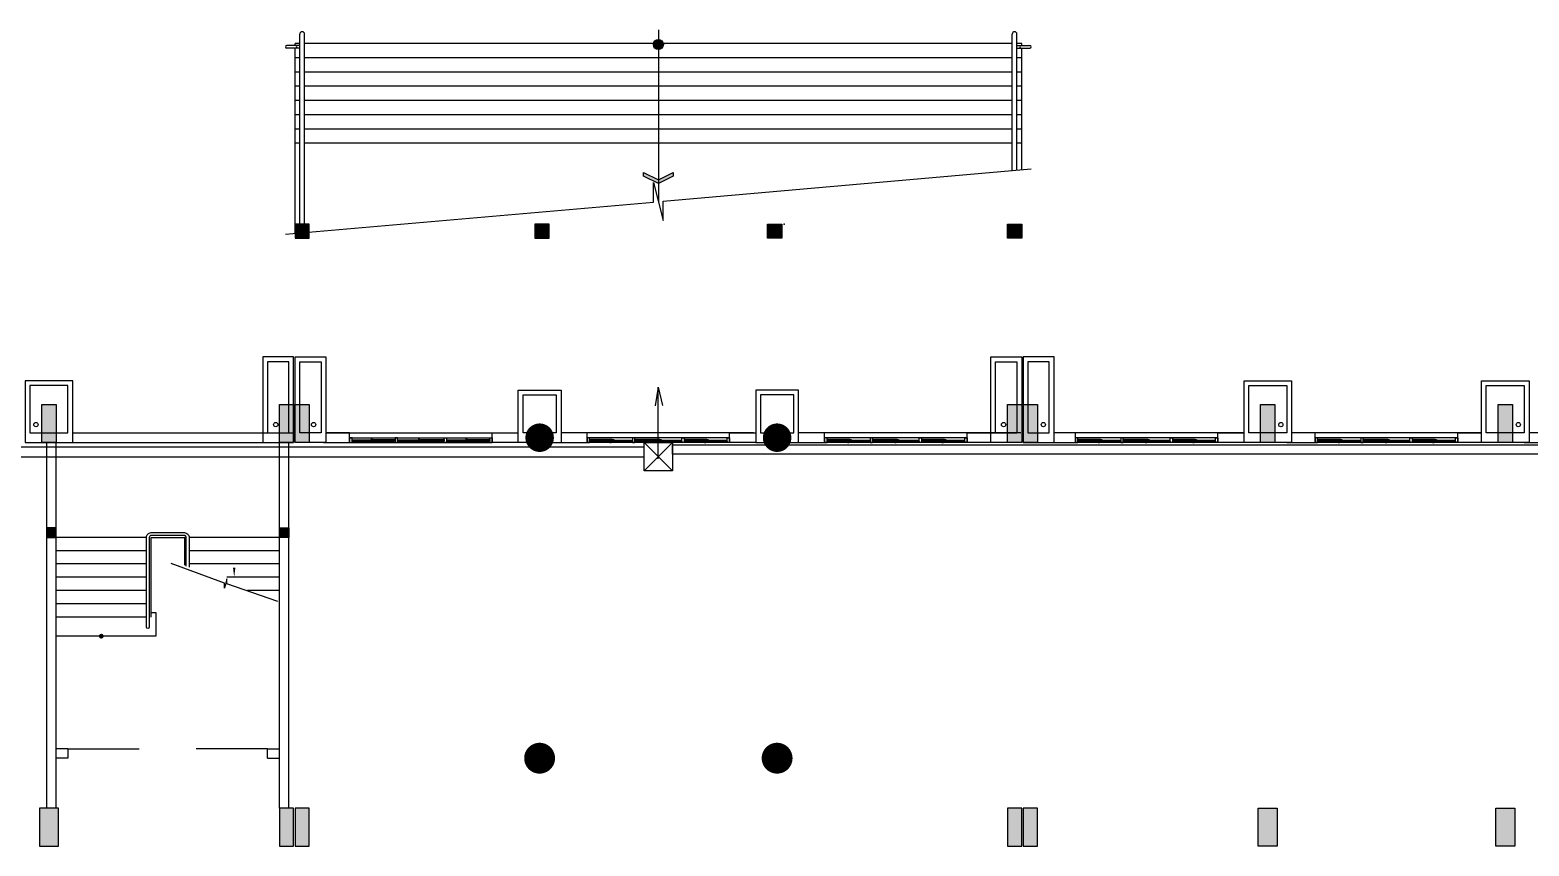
# Model space of a CAD drawing. Header units: millimetres. Extents: x -9574 to 115615, y -25569 to 161230.
# Drawn here: x 19600 to 51160, y 77730 to 94917 of the extents above; entities that cross this region are included whole.
import ezdxf

# ---------------------------------------------------------------- set-up
doc = ezdxf.new("R2010")
doc.units = ezdxf.units.MM
doc.linetypes.add('TT T1$0$HIDDEN', pattern=[0.375, 0.25, -0.125])
for name, color, linetype in [('cot TT T1$0$COT1', 7, 'Continuous'), ('cot TT T1$0$COTPHU7', 7, 'Continuous'), ('TT T1$0$7', 1, 'Continuous'), ('TT T1$0$COTPHU7', 7, 'Continuous'), ('TT T1$0$CUA3', 3, 'Continuous'), ('TT T1$0$DODOC2', 7, 'Continuous'), ('TT T1$0$KHUATNGAN', 2, 'TT T1$0$HIDDEN'), ('TT T1$0$NETCAT8', 8, 'Continuous'), ('TT T1$0$TAYVIN31', 31, 'Continuous'), ('TT T1$0$THAY55', 55, 'Continuous'), ('TT T1$0$TUONG6', 6, 'Continuous'), ('TT T1$0$VACH121', 121, 'Continuous')]:
    doc.layers.add(name, color=color, linetype=linetype)
doc.linetypes.add('TT T1$0$ZIGZAG', pattern='A,0.0001,-0.2,[131,ltypeshp.shx,S=0.2,R=0,X=-0.2,Y=0],-0.4,[131,ltypeshp.shx,S=0.2,R=180,X=0.2,Y=0],-0.2', length=0.8001)

# ---------------------------------------------------------------- blocks, each defined once
blk = doc.blocks.new('TT T1$0$Cotvuong')
blk.add_hatch(color=256).paths.add_polyline_path([(50, 50), (-50, 50), (-50, -50), (50, -50)])
blk.add_lwpolyline([(-50, -50), (50, -50), (50, 50), (-50, 50)], close=True)
blk.add_point((0, 0))
blk = doc.blocks.new('TT T1')
at = {"layer": 'TT T1$0$NETCAT8'}
h = blk.add_hatch(color=256, dxfattribs=at)
h.paths.add_polyline_path([(32830.1, 94505.1, 0.4137472), (32935.2, 94610.1, 0.0007963), (32830.1, 94610.2)])
h.paths.add_polyline_path([(32755.8, 94535.9, 0.1989124), (32830.1, 94505.1), (32830.1, 94610.2, 0.0007963), (32725, 94610.1, 0.1984985)])
h.paths.add_polyline_path([(32830.1, 94610.2), (32830.1, 94715.3, 0.4146801), (32725, 94610.1, -0.0007963)])
h.paths.add_polyline_path([(32830.1, 94610.2, -0.0007963), (32935.2, 94610.1, 0.1993263), (32904.4, 94684.5, 0.1989124), (32830.1, 94715.3)])
blk.add_hatch(color=256, dxfattribs=at).paths.add_polyline_path([(32830.1, 91682.4), (33144.1, 91839.4), (33144.1, 91917.9), (32830.1, 91760.9), (32516.1, 91917.9), (32516.1, 91839.4)])
at = {"layer": 'TT T1$0$7', "ltscale": 2}
for p, q in [((32827.6, 87394.6), (32760.5, 86997.8)), ((32827.6, 85881.6), (32827.6, 87394.6)), ((32827.6, 87394.6), (32915.5, 87008.7))]:
    blk.add_line(p, q, dxfattribs=at)
at = {"layer": 'TT T1$0$CUA3'}
for p, q in [((26330.1, 86430.2), (29330.1, 86430.2)), ((26330.1, 86330.2), (29330.1, 86330.2)), ((26330.1, 86230.2), (29330.1, 86230.2)), ((26778.9, 86280.2), (26380.1, 86280.2)), ((26828.9, 86245.2), (26410.1, 86245.2)), ((27257.7, 86280.2), (26808.9, 86280.2)), ((26858.9, 86245.2), (27287.7, 86245.2)), ((27774.6, 86280.2), (27337.7, 86280.2)), ((27824.6, 86245.2), (27367.7, 86245.2)), ((28292.4, 86280.2), (27804.6, 86280.2)), ((27854.6, 86245.2), (28322.4, 86245.2)), ((28771.2, 86280.2), (28372.4, 86280.2)), ((28821.2, 86245.2), (28402.4, 86245.2)), ((29250.1, 86280.2), (28801.2, 86280.2)), ((28851.2, 86245.2), (29280.1, 86245.2)), ((34330.1, 86430.2), (31330.1, 86430.2)), ((34330.1, 86330.2), (31330.1, 86330.2)), ((34330.1, 86230.2), (31330.1, 86230.2)), ((31808.9, 86245.2), (31380.1, 86245.2)), ((31410.1, 86280.2), (31858.9, 86280.2)), ((31838.9, 86245.2), (32257.7, 86245.2)), ((31888.9, 86280.2), (32287.7, 86280.2)), ((32805.6, 86245.2), (32337.7, 86245.2)), ((32367.7, 86280.2), (32855.6, 86280.2)), ((32835.6, 86245.2), (33292.4, 86245.2)), ((32885.6, 86280.2), (33322.4, 86280.2)), ((33801.2, 86245.2), (33372.4, 86245.2)), ((33402.4, 86280.2), (33851.2, 86280.2)), ((33831.2, 86245.2), (34250.1, 86245.2)), ((33881.2, 86280.2), (34280.1, 86280.2)), ((39330.1, 86430.2), (36330.1, 86430.2)), ((39330.1, 86330.2), (36330.1, 86330.2)), ((39330.1, 86230.2), (36330.1, 86230.2)), ((36808.9, 86245.2), (36380.1, 86245.2)), ((36410.1, 86280.2), (36858.9, 86280.2)), ((36838.9, 86245.2), (37257.7, 86245.2)), ((36888.9, 86280.2), (37287.7, 86280.2)), ((37805.6, 86245.2), (37337.7, 86245.2)), ((37367.7, 86280.2), (37855.6, 86280.2)), ((37835.6, 86245.2), (38292.4, 86245.2)), ((37885.6, 86280.2), (38322.4, 86280.2)), ((38801.2, 86245.2), (38372.4, 86245.2)), ((38402.4, 86280.2), (38851.2, 86280.2)), ((38831.2, 86245.2), (39250.1, 86245.2)), ((38881.2, 86280.2), (39280.1, 86280.2)), ((44610.1, 86430.2), (41610.1, 86430.2)), ((44610.1, 86330.2), (41610.1, 86330.2)), ((44610.1, 86230.2), (41610.1, 86230.2)), ((42088.9, 86245.2), (41660.1, 86245.2)), ((41690.1, 86280.2), (42138.9, 86280.2)), ((42118.9, 86245.2), (42537.7, 86245.2)), ((42168.9, 86280.2), (42567.7, 86280.2)), ((43085.6, 86245.2), (42617.7, 86245.2)), ((42647.7, 86280.2), (43135.6, 86280.2)), ((43115.6, 86245.2), (43572.4, 86245.2)), ((43165.6, 86280.2), (43602.4, 86280.2)), ((44081.2, 86245.2), (43652.4, 86245.2)), ((43682.4, 86280.2), (44131.2, 86280.2)), ((44111.2, 86245.2), (44530.1, 86245.2)), ((44161.2, 86280.2), (44560.1, 86280.2)), ((49660.1, 86430.2), (46660.1, 86430.2)), ((49660.1, 86330.2), (46660.1, 86330.2)), ((49660.1, 86230.2), (46660.1, 86230.2)), ((47138.9, 86245.2), (46710.1, 86245.2)), ((46740.1, 86280.2), (47188.9, 86280.2)), ((47168.9, 86245.2), (47587.7, 86245.2)), ((47218.9, 86280.2), (47617.7, 86280.2)), ((48135.6, 86245.2), (47667.7, 86245.2)), ((47697.7, 86280.2), (48185.6, 86280.2)), ((48165.6, 86245.2), (48622.4, 86245.2)), ((48215.6, 86280.2), (48652.4, 86280.2)), ((49131.2, 86245.2), (48702.4, 86245.2)), ((48732.4, 86280.2), (49181.2, 86280.2)), ((49161.2, 86245.2), (49580.1, 86245.2)), ((49211.2, 86280.2), (49610.1, 86280.2))]:
    blk.add_line(p, q, dxfattribs=at)
at = {"layer": 'TT T1$0$CUA3', "linetype": 'TT T1$0$ZIGZAG', "ltscale": 0.2}
for p, q in [((20400.2, 79780.4), (21900.2, 79780.4)), ((24600.2, 79780.4), (23100.2, 79780.4))]:
    blk.add_line(p, q, dxfattribs=at)
at = {"layer": 'TT T1$0$CUA3'}
for points in [[(26330.1, 86230.2), (26380.1, 86230.2), (26380.1, 86330.2), (26330.1, 86330.2)], [(26380.1, 86230.2), (26410.1, 86230.2), (26410.1, 86260.2), (26380.1, 86260.2)], [(26410.1, 86230.2), (26828.9, 86230.2), (26828.9, 86260.2), (26410.1, 86260.2)], [(26778.9, 86265.2), (26808.9, 86265.2), (26808.9, 86295.2), (26778.9, 86295.2)], [(26808.9, 86295.2), (27257.7, 86295.2), (27257.7, 86265.2), (26808.9, 86265.2)], [(26858.9, 86230.2), (26828.9, 86230.2), (26828.9, 86260.2), (26858.9, 86260.2)], [(27287.7, 86265.2), (27257.7, 86265.2), (27257.7, 86295.2), (27287.7, 86295.2)], [(27287.7, 86230.2), (27337.7, 86230.2), (27337.7, 86330.2), (27287.7, 86330.2)], [(27337.7, 86230.2), (27367.7, 86230.2), (27367.7, 86260.2), (27337.7, 86260.2)], [(27367.7, 86230.2), (27824.6, 86230.2), (27824.6, 86260.2), (27367.7, 86260.2)], [(27774.6, 86265.2), (27804.6, 86265.2), (27804.6, 86295.2), (27774.6, 86295.2)], [(27804.6, 86295.2), (28292.4, 86295.2), (28292.4, 86265.2), (27804.6, 86265.2)], [(27854.6, 86230.2), (27824.6, 86230.2), (27824.6, 86260.2), (27854.6, 86260.2)], [(28322.4, 86265.2), (28292.4, 86265.2), (28292.4, 86295.2), (28322.4, 86295.2)], [(28372.4, 86230.2), (28322.4, 86230.2), (28322.4, 86330.2), (28372.4, 86330.2)], [(28372.4, 86230.2), (28402.4, 86230.2), (28402.4, 86260.2), (28372.4, 86260.2)], [(28402.4, 86230.2), (28821.2, 86230.2), (28821.2, 86260.2), (28402.4, 86260.2)], [(28771.2, 86265.2), (28801.2, 86265.2), (28801.2, 86295.2), (28771.2, 86295.2)], [(28801.2, 86295.2), (29250.1, 86295.2), (29250.1, 86265.2), (28801.2, 86265.2)], [(28851.2, 86230.2), (28821.2, 86230.2), (28821.2, 86260.2), (28851.2, 86260.2)], [(29280.1, 86265.2), (29250.1, 86265.2), (29250.1, 86295.2), (29280.1, 86295.2)], [(29330.1, 86230.2), (29280.1, 86230.2), (29280.1, 86330.2), (29330.1, 86330.2)], [(31330.1, 86230.2), (31380.1, 86230.2), (31380.1, 86330.2), (31330.1, 86330.2)], [(31380.1, 86265.2), (31410.1, 86265.2), (31410.1, 86295.2), (31380.1, 86295.2)], [(31858.9, 86295.2), (31410.1, 86295.2), (31410.1, 86265.2), (31858.9, 86265.2)], [(31808.9, 86230.2), (31838.9, 86230.2), (31838.9, 86260.2), (31808.9, 86260.2)], [(32257.7, 86230.2), (31838.9, 86230.2), (31838.9, 86260.2), (32257.7, 86260.2)], [(31888.9, 86265.2), (31858.9, 86265.2), (31858.9, 86295.2), (31888.9, 86295.2)], [(32287.7, 86230.2), (32257.7, 86230.2), (32257.7, 86260.2), (32287.7, 86260.2)], [(32287.7, 86230.2), (32337.7, 86230.2), (32337.7, 86330.2), (32287.7, 86330.2)], [(32337.7, 86265.2), (32367.7, 86265.2), (32367.7, 86295.2), (32337.7, 86295.2)], [(32855.6, 86295.2), (32367.7, 86295.2), (32367.7, 86265.2), (32855.6, 86265.2)], [(32805.6, 86230.2), (32835.6, 86230.2), (32835.6, 86260.2), (32805.6, 86260.2)], [(33292.4, 86230.2), (32835.6, 86230.2), (32835.6, 86260.2), (33292.4, 86260.2)], [(32885.6, 86265.2), (32855.6, 86265.2), (32855.6, 86295.2), (32885.6, 86295.2)], [(33322.4, 86230.2), (33292.4, 86230.2), (33292.4, 86260.2), (33322.4, 86260.2)], [(33372.4, 86230.2), (33322.4, 86230.2), (33322.4, 86330.2), (33372.4, 86330.2)], [(33372.4, 86265.2), (33402.4, 86265.2), (33402.4, 86295.2), (33372.4, 86295.2)], [(33851.2, 86295.2), (33402.4, 86295.2), (33402.4, 86265.2), (33851.2, 86265.2)], [(33801.2, 86230.2), (33831.2, 86230.2), (33831.2, 86260.2), (33801.2, 86260.2)], [(34250.1, 86230.2), (33831.2, 86230.2), (33831.2, 86260.2), (34250.1, 86260.2)], [(33881.2, 86265.2), (33851.2, 86265.2), (33851.2, 86295.2), (33881.2, 86295.2)], [(34280.1, 86230.2), (34250.1, 86230.2), (34250.1, 86260.2), (34280.1, 86260.2)], [(34330.1, 86230.2), (34280.1, 86230.2), (34280.1, 86330.2), (34330.1, 86330.2)], [(36330.1, 86230.2), (36380.1, 86230.2), (36380.1, 86330.2), (36330.1, 86330.2)], [(36380.1, 86265.2), (36410.1, 86265.2), (36410.1, 86295.2), (36380.1, 86295.2)], [(36858.9, 86295.2), (36410.1, 86295.2), (36410.1, 86265.2), (36858.9, 86265.2)], [(36808.9, 86230.2), (36838.9, 86230.2), (36838.9, 86260.2), (36808.9, 86260.2)], [(37257.7, 86230.2), (36838.9, 86230.2), (36838.9, 86260.2), (37257.7, 86260.2)], [(36888.9, 86265.2), (36858.9, 86265.2), (36858.9, 86295.2), (36888.9, 86295.2)], [(37287.7, 86230.2), (37257.7, 86230.2), (37257.7, 86260.2), (37287.7, 86260.2)], [(37287.7, 86230.2), (37337.7, 86230.2), (37337.7, 86330.2), (37287.7, 86330.2)], [(37337.7, 86265.2), (37367.7, 86265.2), (37367.7, 86295.2), (37337.7, 86295.2)], [(37855.6, 86295.2), (37367.7, 86295.2), (37367.7, 86265.2), (37855.6, 86265.2)], [(37805.6, 86230.2), (37835.6, 86230.2), (37835.6, 86260.2), (37805.6, 86260.2)], [(38292.4, 86230.2), (37835.6, 86230.2), (37835.6, 86260.2), (38292.4, 86260.2)], [(37885.6, 86265.2), (37855.6, 86265.2), (37855.6, 86295.2), (37885.6, 86295.2)], [(38322.4, 86230.2), (38292.4, 86230.2), (38292.4, 86260.2), (38322.4, 86260.2)], [(38372.4, 86230.2), (38322.4, 86230.2), (38322.4, 86330.2), (38372.4, 86330.2)], [(38372.4, 86265.2), (38402.4, 86265.2), (38402.4, 86295.2), (38372.4, 86295.2)], [(38851.2, 86295.2), (38402.4, 86295.2), (38402.4, 86265.2), (38851.2, 86265.2)], [(38801.2, 86230.2), (38831.2, 86230.2), (38831.2, 86260.2), (38801.2, 86260.2)], [(39250.1, 86230.2), (38831.2, 86230.2), (38831.2, 86260.2), (39250.1, 86260.2)], [(38881.2, 86265.2), (38851.2, 86265.2), (38851.2, 86295.2), (38881.2, 86295.2)], [(39280.1, 86230.2), (39250.1, 86230.2), (39250.1, 86260.2), (39280.1, 86260.2)], [(39330.1, 86230.2), (39280.1, 86230.2), (39280.1, 86330.2), (39330.1, 86330.2)], [(41610.1, 86230.2), (41660.1, 86230.2), (41660.1, 86330.2), (41610.1, 86330.2)], [(41660.1, 86265.2), (41690.1, 86265.2), (41690.1, 86295.2), (41660.1, 86295.2)], [(42138.9, 86295.2), (41690.1, 86295.2), (41690.1, 86265.2), (42138.9, 86265.2)], [(42088.9, 86230.2), (42118.9, 86230.2), (42118.9, 86260.2), (42088.9, 86260.2)], [(42537.7, 86230.2), (42118.9, 86230.2), (42118.9, 86260.2), (42537.7, 86260.2)], [(42168.9, 86265.2), (42138.9, 86265.2), (42138.9, 86295.2), (42168.9, 86295.2)], [(42567.7, 86230.2), (42537.7, 86230.2), (42537.7, 86260.2), (42567.7, 86260.2)], [(42567.7, 86230.2), (42617.7, 86230.2), (42617.7, 86330.2), (42567.7, 86330.2)], [(42617.7, 86265.2), (42647.7, 86265.2), (42647.7, 86295.2), (42617.7, 86295.2)], [(43135.6, 86295.2), (42647.7, 86295.2), (42647.7, 86265.2), (43135.6, 86265.2)], [(43085.6, 86230.2), (43115.6, 86230.2), (43115.6, 86260.2), (43085.6, 86260.2)], [(43572.4, 86230.2), (43115.6, 86230.2), (43115.6, 86260.2), (43572.4, 86260.2)], [(43165.6, 86265.2), (43135.6, 86265.2), (43135.6, 86295.2), (43165.6, 86295.2)], [(43602.4, 86230.2), (43572.4, 86230.2), (43572.4, 86260.2), (43602.4, 86260.2)], [(43652.4, 86230.2), (43602.4, 86230.2), (43602.4, 86330.2), (43652.4, 86330.2)], [(43652.4, 86265.2), (43682.4, 86265.2), (43682.4, 86295.2), (43652.4, 86295.2)], [(44131.2, 86295.2), (43682.4, 86295.2), (43682.4, 86265.2), (44131.2, 86265.2)], [(44081.2, 86230.2), (44111.2, 86230.2), (44111.2, 86260.2), (44081.2, 86260.2)], [(44530.1, 86230.2), (44111.2, 86230.2), (44111.2, 86260.2), (44530.1, 86260.2)], [(44161.2, 86265.2), (44131.2, 86265.2), (44131.2, 86295.2), (44161.2, 86295.2)], [(44560.1, 86230.2), (44530.1, 86230.2), (44530.1, 86260.2), (44560.1, 86260.2)], [(44610.1, 86230.2), (44560.1, 86230.2), (44560.1, 86330.2), (44610.1, 86330.2)], [(46660.1, 86230.2), (46710.1, 86230.2), (46710.1, 86330.2), (46660.1, 86330.2)], [(46710.1, 86265.2), (46740.1, 86265.2), (46740.1, 86295.2), (46710.1, 86295.2)], [(47188.9, 86295.2), (46740.1, 86295.2), (46740.1, 86265.2), (47188.9, 86265.2)], [(47138.9, 86230.2), (47168.9, 86230.2), (47168.9, 86260.2), (47138.9, 86260.2)], [(47587.7, 86230.2), (47168.9, 86230.2), (47168.9, 86260.2), (47587.7, 86260.2)], [(47218.9, 86265.2), (47188.9, 86265.2), (47188.9, 86295.2), (47218.9, 86295.2)], [(47617.7, 86230.2), (47587.7, 86230.2), (47587.7, 86260.2), (47617.7, 86260.2)], [(47617.7, 86230.2), (47667.7, 86230.2), (47667.7, 86330.2), (47617.7, 86330.2)], [(47667.7, 86265.2), (47697.7, 86265.2), (47697.7, 86295.2), (47667.7, 86295.2)], [(48185.6, 86295.2), (47697.7, 86295.2), (47697.7, 86265.2), (48185.6, 86265.2)], [(48135.6, 86230.2), (48165.6, 86230.2), (48165.6, 86260.2), (48135.6, 86260.2)], [(48622.4, 86230.2), (48165.6, 86230.2), (48165.6, 86260.2), (48622.4, 86260.2)], [(48215.6, 86265.2), (48185.6, 86265.2), (48185.6, 86295.2), (48215.6, 86295.2)], [(48652.4, 86230.2), (48622.4, 86230.2), (48622.4, 86260.2), (48652.4, 86260.2)], [(48702.4, 86230.2), (48652.4, 86230.2), (48652.4, 86330.2), (48702.4, 86330.2)], [(48702.4, 86265.2), (48732.4, 86265.2), (48732.4, 86295.2), (48702.4, 86295.2)], [(49181.2, 86295.2), (48732.4, 86295.2), (48732.4, 86265.2), (49181.2, 86265.2)], [(49131.2, 86230.2), (49161.2, 86230.2), (49161.2, 86260.2), (49131.2, 86260.2)], [(49580.1, 86230.2), (49161.2, 86230.2), (49161.2, 86260.2), (49580.1, 86260.2)], [(49211.2, 86265.2), (49181.2, 86265.2), (49181.2, 86295.2), (49211.2, 86295.2)], [(49610.1, 86230.2), (49580.1, 86230.2), (49580.1, 86260.2), (49610.1, 86260.2)], [(49660.1, 86230.2), (49610.1, 86230.2), (49610.1, 86330.2), (49660.1, 86330.2)]]:
    blk.add_lwpolyline(points, close=True, dxfattribs=at)
at = {"layer": 'TT T1$0$DODOC2', "ltscale": 2}
for centre in [(19725.1, 86605.1), (24774.9, 86605.1), (25571.9, 86605.1), (40096.7, 86605.1), (40935.2, 86605.1), (45935.1, 86605.1), (50935.1, 86605.1)]:
    blk.add_circle(centre, 45, dxfattribs=at)
at = {"layer": 'TT T1$0$KHUATNGAN', "ltscale": 2}
for points in [[(33130.1, 86180.2), (60610.1, 86180.2), (60610.1, 85980.2), (33130.1, 85980.2)], [(32530.1, 86130.2), (200.1, 86130.2), (200.1, 85930.2), (32530.1, 85930.2)]]:
    blk.add_lwpolyline(points, close=True, dxfattribs=at)
at = {"layer": 'TT T1$0$NETCAT8'}
blk.add_line((32830.1, 94916.8), (32830.1, 91302.4), dxfattribs=at)
for points in [[(24980.1, 90615.6), (32730.1, 91293.7), (32730.1, 91702.4), (32930.1, 90902.4), (32930.1, 91311.2), (40680.1, 91989.2)], [(24819.9, 82877.8), (23744.9, 83250.9), (23744.9, 83360), (23694.9, 83160), (23694.9, 83269.1), (22569.9, 83678.6)]]:
    blk.add_lwpolyline(points, dxfattribs=at)
blk.add_lwpolyline([(32830.1, 91682.4), (32516.1, 91839.4), (32516.1, 91917.9), (32830.1, 91760.9), (33144.1, 91917.9), (33144.1, 91839.4)], close=True, dxfattribs=at)
blk.add_lwpolyline([(21100.1, 82150, 0, 0, 0), (21100.1, 85230, 0, 0, 0), (23900, 85230, 0, 0, 0), (23900, 83390, 0, 50, 0), (23900, 83590, 0, 0, 0)], format="xyseb", dxfattribs=at)
at = {"layer": 'TT T1$0$NETCAT8', "const_width": 50}
blk.add_lwpolyline([(21125.1, 82150, -1), (21075.1, 82150, -1)], format="xyb", close=True, dxfattribs=at)
at = {"layer": 'TT T1$0$NETCAT8'}
blk.add_circle((32830.1, 94610.2), 105.1, dxfattribs=at)
at = {"layer": 'TT T1$0$TAYVIN31', "ltscale": 2}
for p, q in [((25280.1, 90641.9), (25280.1, 94830.2)), ((25380.1, 90650.6), (25380.1, 94830.2)), ((40280.1, 91954.2), (40280.1, 94830.2)), ((40380.1, 91963), (40380.1, 94830.2))]:
    blk.add_line(p, q, dxfattribs=at)
at = {"layer": 'TT T1$0$TAYVIN31'}
for p, q in [((25280.1, 94590.2), (25010.1, 94590.2)), ((25280.1, 94530.2), (25010.1, 94530.2)), ((40380.1, 94590.2), (40650.1, 94590.2)), ((40380.1, 94530.2), (40650.1, 94530.2))]:
    blk.add_line(p, q, dxfattribs=at)
blk.add_lwpolyline([(22890, 83627.6), (22890, 84230, 0.4142136), (22850, 84270), (22150.1, 84270, 0.4142136), (22110.1, 84230), (22110.1, 82340, -1), (22050.1, 82340), (22050.1, 84230, -0.4142136), (22150.1, 84330), (22850, 84330, -0.4142136), (22950, 84230), (22950, 83605.8)], format="xyb", dxfattribs=at)
at = {"layer": 'TT T1$0$TAYVIN31', "ltscale": 2}
for centre, start in [((25330.1, 94830.2), 360), ((40330.1, 94830.2), 0)]:
    blk.add_arc(centre, 50, start, 180, dxfattribs=at)
at = {"layer": 'TT T1$0$TAYVIN31'}
for centre, start, end in [((25010.1, 94560.2), 90, 270), ((25189, 94560.2), 270, 90), ((40471.2, 94560.2), 90, 270), ((40650.1, 94560.2), 270, 90)]:
    blk.add_arc(centre, 30, start, end, dxfattribs=at)
at = {"layer": 'TT T1$0$THAY55'}
for p, q in [((25830.1, 86430), (29830.1, 86430)), ((34830.1, 86430), (30830.1, 86430)), ((40460, 86430), (35830.1, 86430)), ((45160.1, 86430), (41160.1, 86430)), ((50160.1, 86430), (46160.1, 86430)), ((22050.1, 84230), (20150.1, 84230)), ((22050.1, 83950), (20150.1, 83950)), ((21820.1, 84230), (21780.1, 84230)), ((21820.1, 83950), (21780.1, 83950)), ((22890, 84230), (22850, 84230)), ((22890, 83950), (22850, 83950)), ((24850, 84230), (22950, 84230)), ((24850, 83950), (22950, 83950)), ((22050.1, 83670), (20150.1, 83670)), ((21820.1, 83670), (21780.1, 83670)), ((22890, 83670), (22850, 83670)), ((24850, 83670), (22950, 83670)), ((22050.1, 83390), (20150.1, 83390)), ((21820.1, 83390), (21780.1, 83390)), ((24850, 83390), (23742.8, 83390)), ((22050.1, 83110), (20150.1, 83110)), ((21820.1, 83110), (21780.1, 83110)), ((24850, 83110), (24182, 83110)), ((22050.1, 82830), (20150.1, 82830)), ((21820.1, 82830), (21780.1, 82830)), ((22050.1, 82550), (20150.1, 82550)), ((21820.1, 82550), (21780.1, 82550))]:
    blk.add_line(p, q, dxfattribs=at)
for points in [[(22150.1, 82550), (22150.1, 84230), (22850, 84230), (22850, 83642.2)], [(22150.1, 82650), (22250.1, 82650), (22250.1, 82150), (20150.1, 82150)]]:
    blk.add_lwpolyline(points, dxfattribs=at)
at = {"layer": 'TT T1$0$TUONG6'}
for p, q in [((19950.1, 86230.4), (19950.1, 78530.4)), ((20150.1, 78530.4), (20150.1, 86230.2)), ((24850, 78530.6), (24850, 86230.3)), ((25050, 78530.6), (25050, 86230.3)), ((20400.2, 79780.4), (20150.1, 79780.4)), ((20400.2, 79580.4), (20150.1, 79580.4)), ((20400.2, 79780.4), (20400.2, 79580.4)), ((24600.2, 79580.4), (24600.2, 79780.4)), ((24600.2, 79780.4), (24850.2, 79780.4)), ((24600.2, 79580.4), (24850.2, 79580.4))]:
    blk.add_line(p, q, dxfattribs=at)
at = {"layer": 'TT T1$0$TUONG6', "ltscale": 2}
for p, q in [((20500.1, 86430.2), (25180.1, 86430.2)), ((20500.1, 86230.2), (25150.1, 86230.2))]:
    blk.add_line(p, q, dxfattribs=at)
at = {"layer": 'TT T1$0$TUONG6'}
for points in [[(24499.9, 86230.2), (25150, 86230.2), (25150, 88030.2), (24499.9, 88030.2)], [(24599.9, 86430.2), (25050, 86430.2), (25050, 87930.2), (24599.9, 87930.2)], [(25830.1, 86230.2), (25180, 86230.2), (25180, 88030.2), (25830.1, 88030.2)], [(25730.1, 86430.2), (25280, 86430.2), (25280, 87930.2), (25730.1, 87930.2)], [(40480, 86230.2), (39829.9, 86230.2), (39829.9, 88030.2), (40480, 88030.2)], [(40380, 86430.2), (39929.9, 86430.2), (39929.9, 87930.2), (40380, 87930.2)], [(40510, 86230.2), (41160.1, 86230.2), (41160.1, 88030.2), (40510, 88030.2)], [(40610, 86430.2), (41060.1, 86430.2), (41060.1, 87930.2), (40610, 87930.2)], [(19500.1, 86230.2), (20500.1, 86230.2), (20500.1, 87530.2), (19500.1, 87530.2)], [(19600.1, 86430.2), (20400.1, 86430.2), (20400.1, 87430.2), (19600.1, 87430.2)], [(46160.1, 86230.2), (45160.1, 86230.2), (45160.1, 87530.2), (46160.1, 87530.2)], [(46060.1, 86430.2), (45260.1, 86430.2), (45260.1, 87430.2), (46060.1, 87430.2)], [(51160.1, 86230.2), (50160.1, 86230.2), (50160.1, 87530.2), (51160.1, 87530.2)], [(51060.1, 86430.2), (50260.1, 86430.2), (50260.1, 87430.2), (51060.1, 87430.2)]]:
    blk.add_lwpolyline(points, close=True, dxfattribs=at)
for points in [[(30330.1, 86230.2), (29880.9, 86230.2), (29880.9, 86830.2), (29880.9, 86830.2), (29880.9, 87330.2), (30780.9, 87330.2), (30780.9, 86830.2), (30780.9, 86830.2), (30780.9, 86230.2), (30780.9, 86230.2)], [(29980.9, 86430.2), (29980.9, 86730.2), (29980.9, 86730.2), (29980.9, 87230.2), (30680.9, 87230.2), (30680.9, 86730.2), (30680.9, 86730.2), (30680.9, 86430.2), (29980.9, 86430.2)], [(34880.1, 86230.2), (35780.1, 86230.2), (35780.1, 86830.2), (35780.1, 86830.2), (35780.1, 87330.2), (34880.1, 87330.2), (34880.1, 86830.2), (34880.1, 86830.2), (34880.1, 86230.2), (34880.1, 86230.2)], [(35680.1, 86430.2), (35680.1, 86730.2), (35680.1, 86730.2), (35680.1, 87230.2), (34980.1, 87230.2), (34980.1, 86730.2), (34980.1, 86730.2), (34980.1, 86430.2), (35680.1, 86430.2)], [(25780.1, 86230.2), (26330.1, 86230.2), (26330.1, 86430.2), (25830.1, 86430.2)], [(29930.1, 86230.2), (29330.1, 86230.2), (29330.1, 86430.2), (29830.1, 86430.2)], [(29880.9, 86230.2), (29330.1, 86230.2), (29330.1, 86430.2), (29880.9, 86430)], [(30330.1, 86230.2), (31330.1, 86230.2), (31330.1, 86430.2), (30830.1, 86430.2)], [(30780.9, 86230.2), (31330.1, 86230.2), (31330.1, 86430.2), (30780.9, 86430.2)], [(34880.1, 86230.2), (34330.1, 86230.2), (34330.1, 86430.2), (34880.1, 86430.2)], [(35730.1, 86230.2), (36330.1, 86230.2), (36330.1, 86430.2), (35830.1, 86430.2)], [(35780.1, 86230.2), (36330.1, 86230.2), (36330.1, 86430.2), (35780.1, 86430.2)], [(40480, 86230.2), (39330.1, 86230.2), (39330.1, 86430.2), (40380, 86430.2)], [(41160.1, 86230.2), (41610.1, 86230.2), (41610.1, 86430.2), (41210.1, 86430.2)], [(41160.1, 86230.2), (41610.1, 86230.2), (41610.1, 86430.2), (41160.1, 86430.2)], [(45260.1, 86230.2), (44610.1, 86230.2), (44610.1, 86430.2), (45160.1, 86430.2)], [(46060.1, 86230.2), (46660.1, 86230.2), (46660.1, 86430.2), (46160.1, 86430.2)], [(46060.1, 86230.2), (46660.1, 86230.2), (46660.1, 86430.2), (46160.1, 86430.2)], [(50260.1, 86230.2), (49660.1, 86230.2), (49660.1, 86430.2), (50160.1, 86430.2)], [(51060.1, 86230.2), (51660.1, 86230.2), (51660.1, 86430.2), (51160.1, 86430.2)], [(51060.1, 86230.2), (51660.1, 86230.2), (51660.1, 86430.2), (51160.1, 86430.2)]]:
    blk.add_lwpolyline(points, dxfattribs=at)
at = {"layer": 'TT T1$0$VACH121'}
for p, q in [((25180.1, 94590.2), (25180.1, 94630.2)), ((25280.1, 94630.2), (25180.1, 94630.2)), ((25180.1, 90633.1), (25180.1, 94530.2)), ((30330.1, 94630.2), (25380.1, 94630.2)), ((35330.1, 94630.2), (30330.1, 94630.2)), ((40280.1, 94630.2), (35330.1, 94630.2)), ((40480.1, 94630.2), (40380.1, 94630.2)), ((40480.1, 94590.2), (40480.1, 94630.2)), ((40480.1, 91971.7), (40480.1, 94530.2)), ((25280.1, 94330.2), (25180.1, 94330.2)), ((30330.1, 94330.2), (25380.1, 94330.2)), ((35330.1, 94330.2), (30330.1, 94330.2)), ((40280.1, 94330.2), (35330.1, 94330.2)), ((40480.1, 94330.2), (40380.1, 94330.2)), ((25280, 94030.2), (25180, 94030.2)), ((30330.1, 94030.2), (25380, 94030.2)), ((35330.1, 94030.2), (30330.1, 94030.2)), ((40280.1, 94030.2), (35330.1, 94030.2)), ((40480.1, 94030.2), (40380.1, 94030.2)), ((25280.1, 93730.2), (25180.1, 93730.2)), ((25280.1, 93430.2), (25180.1, 93430.2)), ((30330.1, 93730.2), (25380.1, 93730.2)), ((30330.1, 93430.2), (25380.1, 93430.2)), ((35330.1, 93730.2), (30330.1, 93730.2)), ((35330.1, 93430.2), (30330.1, 93430.2)), ((40280.1, 93730.2), (35330.1, 93730.2)), ((40280.1, 93430.2), (35330.1, 93430.2)), ((40480.1, 93730.2), (40380.1, 93730.2)), ((40480.1, 93430.2), (40380.1, 93430.2)), ((25280.1, 93130.2), (25180.1, 93130.2)), ((30330.1, 93130.2), (25380.1, 93130.2)), ((35330.1, 93130.2), (30330.1, 93130.2)), ((40280.1, 93130.2), (35330.1, 93130.2)), ((40480.1, 93130.2), (40380.1, 93130.2)), ((25280.1, 92830.2), (25180.1, 92830.2)), ((30330.1, 92830.2), (25380.1, 92830.2)), ((35330.1, 92830.2), (30330.1, 92830.2)), ((40280.1, 92830.2), (35330.1, 92830.2)), ((40480.1, 92830.2), (40380.1, 92830.2)), ((25280.1, 92530.2), (25180.1, 92530.2)), ((30330.1, 92530.2), (25380.1, 92530.2)), ((35330.1, 92530.2), (30330.1, 92530.2)), ((40280.1, 92530.2), (35330.1, 92530.2)), ((40480.1, 92530.2), (40380.1, 92530.2))]:
    blk.add_line(p, q, dxfattribs=at)
at = {"layer": 'TT T1$0$VACH121', "ltscale": 2}
for p, q in [((33130.1, 85630.2), (32530.1, 86230.2)), ((32530.1, 85630.2), (33130.1, 86230.2))]:
    blk.add_line(p, q, dxfattribs=at)
blk.add_lwpolyline([(32530.1, 86230.2), (33130.1, 86230.2), (33130.1, 85630.2), (32530.1, 85630.2)], close=True, dxfattribs=at)
at = {"layer": 'TT T1$0$COTPHU7', "ltscale": 2, "yscale": 2, "rotation": 180}
for p, xscale in [((20050.1, 84330), 2), ((24950, 84330), -2)]:
    blk.add_blockref('TT T1$0$Cotvuong', p, dxfattribs=dict(at, xscale=xscale))
blk = doc.blocks.new('cot TT T1$0$Cotvuong')
blk.add_hatch(color=256).paths.add_polyline_path([(50, 50), (-50, 50), (-50, -50), (50, -50)])
blk.add_lwpolyline([(-50, -50), (50, -50), (50, 50), (-50, 50)], close=True)
blk.add_point((0, 0))
blk = doc.blocks.new('cot TT T1$0$cothh')
at = {"layer": 'cot TT T1$0$COT1'}
for points in [[(-77730, 50860), (-77730, 50460), (-78530, 50460), (-78530, 50860)], [(-86230, 50810), (-86230, 50510), (-87030, 50510), (-87030, 50810)], [(-86230, 45810), (-86230, 45510), (-87030, 45510), (-87030, 45810)], [(-77730, 45860), (-77730, 45460), (-78530, 45460), (-78530, 45860)], [(-86230, 40810), (-86230, 40510), (-87030, 40510), (-87030, 40810)], [(-78530, 40810), (-78530, 40510), (-77730, 40510), (-77730, 40810)], [(-90530, 40480), (-90530, 40180), (-90830, 40180), (-90830, 40480)], [(-86230, 40480), (-86230, 40180), (-87030, 40180), (-87030, 40480)], [(-78530, 40480), (-78530, 40180), (-77730, 40180), (-77730, 40480)], [(-90530, 35428), (-90530, 35128), (-90830, 35128), (-90830, 35428)], [(-90530, 30232), (-90530, 30532), (-90830, 30532), (-90830, 30232)], [(-90530, 25180), (-90530, 25480), (-90830, 25480), (-90830, 25180)], [(-90530, 25180), (-90530, 25480), (-90830, 25480), (-90830, 25180)], [(-90530, 25180), (-90530, 25480), (-90830, 25480), (-90830, 25180)], [(-86230, 25480), (-86230, 25180), (-87030, 25180), (-87030, 25480)], [(-78530, 25480), (-78530, 25180), (-77730, 25180), (-77730, 25480)], [(-86230, 25150), (-86230, 24850), (-87030, 24850), (-87030, 25150)], [(-78530, 25150), (-78530, 24850), (-77730, 24850), (-77730, 25150)], [(-77730, 19800), (-77730, 20200), (-78530, 20200), (-78530, 19800)], [(-86230, 20150), (-86230, 19850), (-87030, 19850), (-87030, 20150)]]:
    blk.add_hatch(color=9, dxfattribs=at).paths.add_polyline_path(points)
at = {"layer": 'cot TT T1$0$COT1', "color": 9}
for points in [[(-77730, 50860), (-77730, 50460), (-78530, 50460), (-78530, 50860)], [(-86230, 50810), (-86230, 50510), (-87030, 50510), (-87030, 50810)], [(-86230, 45810), (-86230, 45510), (-87030, 45510), (-87030, 45810)], [(-77730, 45860), (-77730, 45460), (-78530, 45460), (-78530, 45860)], [(-86230, 40810), (-86230, 40510), (-87030, 40510), (-87030, 40810)], [(-78530, 40810), (-78530, 40510), (-77730, 40510), (-77730, 40810)], [(-90530, 40480), (-90530, 40180), (-90830, 40180), (-90830, 40480)], [(-86230, 40480), (-86230, 40180), (-87030, 40180), (-87030, 40480)], [(-78530, 40480), (-78530, 40180), (-77730, 40180), (-77730, 40480)], [(-90530, 35428), (-90530, 35128), (-90830, 35128), (-90830, 35428)], [(-90530, 30232), (-90530, 30532), (-90830, 30532), (-90830, 30232)], [(-90530, 25180), (-90530, 25480), (-90830, 25480), (-90830, 25180)], [(-90530, 25180), (-90530, 25480), (-90830, 25480), (-90830, 25180)], [(-90530, 25180), (-90530, 25480), (-90830, 25480), (-90830, 25180)], [(-86230, 25480), (-86230, 25180), (-87030, 25180), (-87030, 25480)], [(-78530, 25480), (-78530, 25180), (-77730, 25180), (-77730, 25480)], [(-86230, 25150), (-86230, 24850), (-87030, 24850), (-87030, 25150)], [(-78530, 25150), (-78530, 24850), (-77730, 24850), (-77730, 25150)], [(-77730, 19800), (-77730, 20200), (-78530, 20200), (-78530, 19800)], [(-86230, 20150), (-86230, 19850), (-87030, 19850), (-87030, 20150)]]:
    blk.add_lwpolyline(points, close=True, dxfattribs=at)
at = {"layer": 'cot TT T1$0$COT1', "color": 9, "ltscale": 2}
for points, const_width in [([(-86330, 35480, 1), (-86330, 35180, 1)], 300), ([(-79580, 35492, 1), (-79580, 35167, 1)], 325), ([(-86330, 30480, 1), (-86330, 30180, 1)], 300), ([(-79580, 30492, 1), (-79580, 30167, 1)], 325)]:
    blk.add_lwpolyline(points, format="xyb", close=True, dxfattribs=dict(at, const_width=const_width))
for p in [(-90827, 35478), (-90830, 25180), (-90830, 25180)]:
    blk.add_point(p, dxfattribs=at)
at = {"layer": 'cot TT T1$0$COTPHU7', "ltscale": 2, "yscale": 2, "rotation": 270}
for p, xscale in [((-84330, 24950), -2), ((-84330, 20050), 2)]:
    blk.add_blockref('cot TT T1$0$Cotvuong', p, dxfattribs=dict(at, xscale=xscale))
blk = doc.blocks.new('cot TT T1')
at = {"layer": 'cot TT T1$0$COT1', "rotation": 270}
blk.add_blockref('cot TT T1$0$cothh', (0, 0), dxfattribs=at)

msp = doc.modelspace()

# ---------------------------------------------------------------- block references
for name in ['TT T1', 'cot TT T1']:
    msp.add_blockref(name, (0, 0))

doc.saveas('drawing.dxf')
